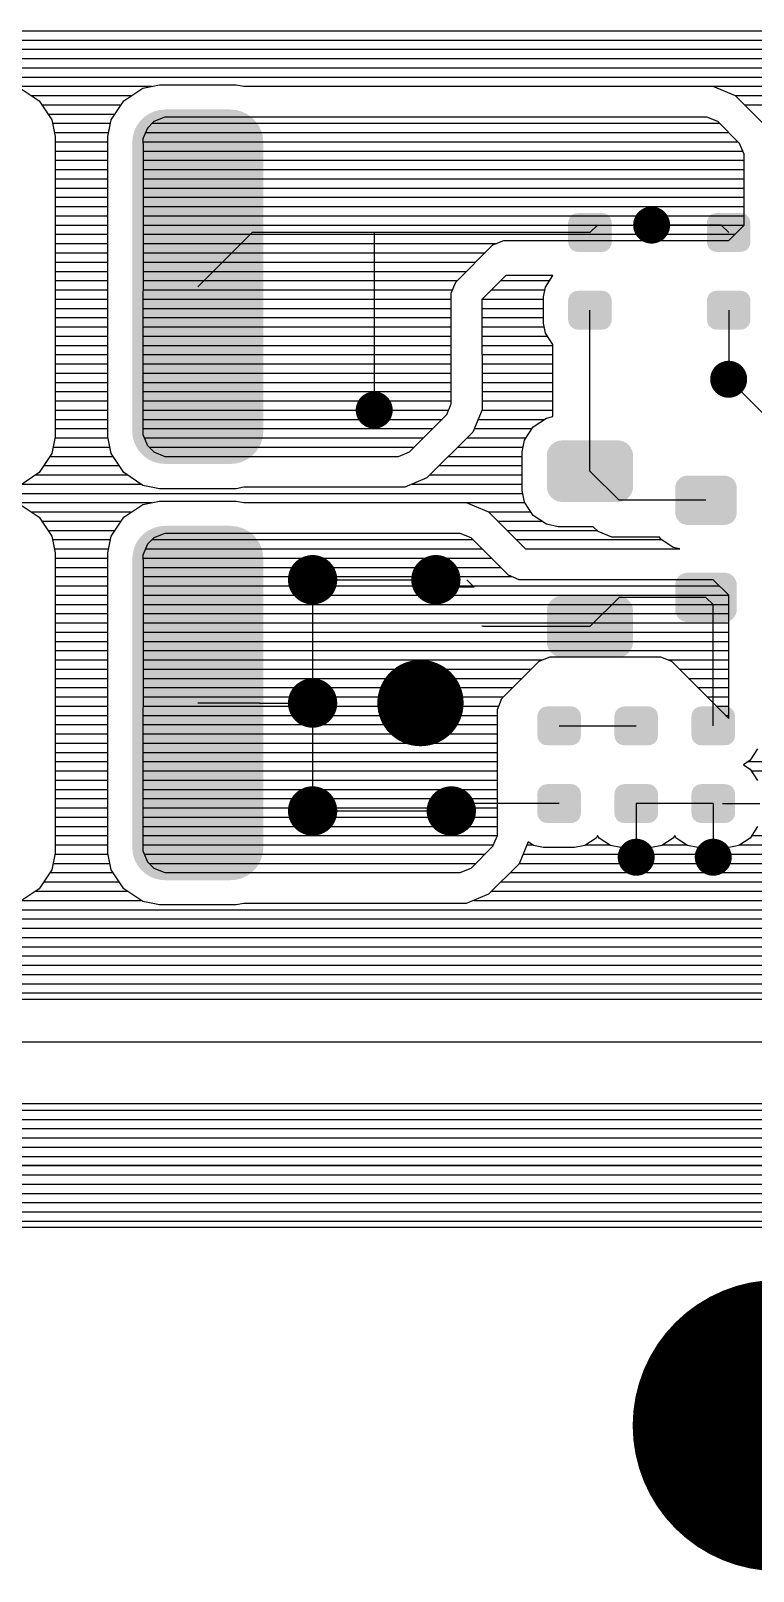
# Model space of a CAD drawing. Extents: x 295 to 953, y 10 to 290.
# Drawn here: x 653.6 to 686.3, y 73.4 to 143.2 of the extents above; entities that cross this region are included whole.
import ezdxf

# ---------------------------------------------------------------- set-up
doc = ezdxf.new("R2010")
doc.units = 0
doc.header["$LTSCALE"] = 5
doc.header["$MEASUREMENT"] = 0
doc.layers.get('0').update_dxf_attribs({"linetype": 'CONTINUOUS', "lineweight": 25})

msp = doc.modelspace()

# ---------------------------------------------------------------- linework, layer by layer
for p, q in [((617.071, 143.181), (702.534, 143.181)), ((616.652, 142.762), (702.523, 142.762)), ((615.814, 141.923), (702.523, 141.923)), ((616.233, 142.343), (702.523, 142.343)), ((615.004, 141.504), (702.523, 141.504)), ((638.758, 141.085), (702.523, 141.085)), ((652.689, 140.666), (659.087, 140.666)), ((653.108, 140.582), (653.969, 140.007)), ((657.808, 140.007), (658.668, 140.582)), ((658.668, 140.582), (659.428, 140.733)), ((659.428, 140.733), (662.91, 140.733)), ((662.91, 140.733), (663.245, 140.666)), ((663.245, 140.666), (684.513, 140.666)), ((684.513, 140.666), (702.601, 140.666)), ((684.513, 140.666), (685.524, 140.253)), ((653.611, 140.247), (658.165, 140.247)), ((653.969, 140.007), (654.544, 139.146)), ((654.092, 139.828), (657.685, 139.828)), ((657.232, 139.146), (657.808, 140.007)), ((685.524, 140.253), (686.904, 138.872)), ((685.524, 140.247), (702.808, 140.247)), ((685.943, 139.828), (703.104, 139.828)), ((654.371, 139.409), (657.405, 139.409)), ((654.544, 139.146), (654.695, 138.386)), ((654.578, 138.99), (657.199, 138.99)), ((657.081, 138.386), (657.232, 139.146)), ((659.177, 139.068), (658.886, 138.777)), ((659.099, 138.99), (684.809, 138.99)), ((659.669, 139.269), (659.177, 139.068)), ((673.354, 139.269), (659.669, 139.269)), ((684.239, 139.269), (673.354, 139.269)), ((684.731, 139.068), (684.239, 139.269)), ((685.72, 138.079), (684.731, 139.068)), ((654.662, 138.571), (657.115, 138.571)), ((654.695, 138.386), (654.695, 124.785)), ((657.081, 124.785), (657.081, 138.386)), ((658.886, 138.777), (658.679, 138.286)), ((658.679, 138.286), (658.685, 137.872)), ((658.802, 138.571), (685.228, 138.571)), ((654.695, 138.152), (657.081, 138.152)), ((654.695, 137.732), (657.081, 137.732)), ((658.679, 138.152), (685.647, 138.152)), ((658.685, 137.872), (658.679, 124.891)), ((658.679, 137.732), (685.859, 137.732)), ((685.927, 137.587), (685.72, 138.079)), ((685.927, 134.38), (685.927, 137.587)), ((654.695, 137.313), (657.081, 137.313)), ((654.695, 136.894), (657.081, 136.894)), ((658.679, 137.313), (685.927, 137.313)), ((658.679, 136.894), (685.927, 136.894)), ((654.695, 136.475), (657.081, 136.475)), ((658.679, 136.475), (685.927, 136.475)), ((654.695, 136.056), (657.081, 136.056)), ((654.695, 135.637), (657.081, 135.637)), ((658.679, 136.056), (685.927, 136.056)), ((658.679, 135.637), (685.927, 135.637)), ((654.695, 135.218), (657.081, 135.218)), ((654.695, 134.799), (657.081, 134.799)), ((658.679, 135.218), (685.927, 135.218)), ((658.679, 134.799), (685.927, 134.799)), ((654.695, 134.38), (657.081, 134.38)), ((658.679, 134.38), (685.921, 134.38)), ((663.625, 134.044), (661.166, 131.586)), ((669.163, 134.044), (663.625, 134.044)), ((678.942, 134.044), (669.163, 134.044)), ((669.163, 134.044), (669.163, 125.998)), ((678.942, 134.044), (679.277, 134.38)), ((679.277, 134.38), (681.736, 134.38)), ((684.887, 134.38), (681.736, 134.38)), ((685.228, 134.044), (684.887, 134.38)), ((685.228, 133.681), (685.927, 134.38)), ((654.695, 133.961), (657.081, 133.961)), ((654.695, 133.541), (657.081, 133.541)), ((658.679, 133.961), (685.502, 133.961)), ((658.679, 133.541), (674.7, 133.541)), ((672.856, 131.792), (674.544, 133.48)), ((674.544, 133.48), (675.036, 133.681)), ((675.036, 133.681), (685.228, 133.681)), ((654.695, 133.122), (657.081, 133.122)), ((654.695, 132.703), (657.081, 132.703)), ((658.679, 133.122), (674.186, 133.122)), ((658.679, 132.703), (673.767, 132.703)), ((654.695, 132.284), (657.081, 132.284)), ((658.679, 132.284), (673.348, 132.284)), ((675.131, 132.089), (674.046, 131.01)), ((677.265, 132.089), (675.131, 132.089)), ((676.924, 131.574), (677.265, 132.089)), ((654.695, 131.865), (657.081, 131.865)), ((654.695, 131.446), (657.081, 131.446)), ((658.679, 131.865), (672.929, 131.865)), ((658.679, 131.446), (672.717, 131.446)), ((672.649, 131.301), (672.856, 131.792)), ((672.655, 126.288), (672.649, 131.301)), ((674.488, 131.446), (676.896, 131.446)), ((674.907, 131.865), (677.12, 131.865)), ((676.829, 131.122), (676.924, 131.574)), ((654.695, 131.027), (657.081, 131.027)), ((654.695, 130.608), (657.081, 130.608)), ((658.679, 131.027), (672.649, 131.027)), ((658.679, 130.608), (672.649, 130.608)), ((674.046, 131.01), (674.052, 126.009)), ((674.046, 130.608), (676.829, 130.608)), ((674.069, 131.027), (676.829, 131.027)), ((676.829, 129.932), (676.829, 131.122)), ((678.942, 123.232), (678.942, 130.524)), ((685.228, 130.524), (685.228, 127.395)), ((654.695, 130.189), (657.081, 130.189)), ((658.679, 130.189), (672.649, 130.189)), ((674.046, 130.189), (676.829, 130.189)), ((676.924, 129.479), (676.829, 129.932)), ((654.695, 129.77), (657.081, 129.77)), ((654.695, 129.35), (657.081, 129.35)), ((658.679, 129.77), (672.649, 129.77)), ((658.679, 129.35), (672.649, 129.35)), ((674.046, 129.77), (676.863, 129.77)), ((674.046, 129.35), (677.008, 129.35)), ((677.265, 128.97), (676.924, 129.479)), ((654.695, 128.931), (657.081, 128.931)), ((654.695, 128.512), (657.081, 128.512)), ((658.679, 128.931), (672.649, 128.931)), ((658.679, 128.512), (672.649, 128.512)), ((674.046, 128.931), (677.265, 128.931)), ((674.046, 128.512), (677.265, 128.512)), ((677.265, 125.701), (677.265, 128.97)), ((654.695, 128.093), (657.081, 128.093)), ((658.679, 128.093), (672.649, 128.093)), ((674.046, 128.093), (677.265, 128.093)), ((654.695, 127.674), (657.081, 127.674)), ((654.695, 127.255), (657.081, 127.255)), ((658.679, 127.674), (672.655, 127.674)), ((658.679, 127.255), (672.655, 127.255)), ((674.052, 127.674), (677.265, 127.674)), ((674.052, 127.255), (677.265, 127.255)), ((689.045, 123.578), (685.228, 127.395)), ((654.695, 126.836), (657.081, 126.836)), ((654.695, 126.417), (657.081, 126.417)), ((658.679, 126.836), (672.655, 126.836)), ((658.679, 126.417), (672.655, 126.417)), ((674.052, 126.836), (677.265, 126.836)), ((674.052, 126.417), (677.265, 126.417)), ((654.695, 125.998), (657.081, 125.998)), ((658.679, 125.998), (672.532, 125.998)), ((670.761, 124.109), (672.448, 125.796)), ((672.448, 125.796), (672.655, 126.288)), ((674.052, 126.009), (673.633, 125.003)), ((674.046, 125.998), (677.265, 125.998)), ((676.371, 125.243), (676.975, 125.64)), ((676.975, 125.64), (677.265, 125.701)), ((654.695, 125.579), (657.081, 125.579)), ((654.695, 125.159), (657.081, 125.159)), ((658.679, 125.579), (672.236, 125.579)), ((658.679, 125.159), (671.817, 125.159)), ((673.633, 125.003), (671.554, 122.924)), ((673.7, 125.159), (676.321, 125.159)), ((673.873, 125.579), (676.88, 125.579)), ((675.969, 124.64), (676.371, 125.243)), ((654.695, 124.785), (654.544, 124.025)), ((654.606, 124.321), (657.171, 124.321)), ((654.69, 124.74), (657.087, 124.74)), ((657.232, 124.025), (657.081, 124.785)), ((658.679, 124.891), (658.886, 124.399)), ((658.747, 124.74), (671.398, 124.74)), ((658.886, 124.399), (659.177, 124.109)), ((658.959, 124.321), (670.979, 124.321)), ((672.951, 124.321), (675.907, 124.321)), ((673.37, 124.74), (676.041, 124.74)), ((675.868, 124.109), (675.969, 124.64)), ((654.544, 124.025), (653.969, 123.164)), ((654.461, 123.902), (657.316, 123.902)), ((657.808, 123.164), (657.232, 124.025)), ((659.177, 124.109), (659.669, 123.902)), ((659.669, 123.902), (670.269, 123.902)), ((670.269, 123.902), (670.761, 124.109)), ((672.532, 123.902), (675.868, 123.902)), ((675.868, 122.354), (675.868, 124.109)), ((653.969, 123.164), (653.108, 122.589)), ((653.818, 123.064), (657.959, 123.064)), ((654.181, 123.483), (657.595, 123.483)), ((658.668, 122.589), (657.808, 123.164)), ((671.554, 122.924), (670.543, 122.505)), ((671.694, 123.064), (675.868, 123.064)), ((672.113, 123.483), (675.868, 123.483)), ((680.26, 121.913), (678.942, 123.232)), ((646.269, 122.226), (675.891, 122.226)), ((653.192, 122.645), (658.584, 122.645)), ((659.428, 122.438), (658.668, 122.589)), ((662.91, 122.438), (659.428, 122.438)), ((663.245, 122.505), (662.91, 122.438)), ((670.543, 122.505), (663.245, 122.505)), ((670.884, 122.645), (675.868, 122.645)), ((675.969, 121.823), (675.868, 122.354)), ((652.689, 121.807), (659.087, 121.807)), ((653.108, 121.723), (653.969, 121.147)), ((657.808, 121.147), (658.668, 121.723)), ((658.668, 121.723), (659.428, 121.874)), ((659.428, 121.874), (662.91, 121.874)), ((662.91, 121.874), (663.245, 121.807)), ((663.245, 121.807), (673.337, 121.807)), ((673.337, 121.807), (675.98, 121.807)), ((673.337, 121.807), (674.348, 121.393)), ((676.371, 121.225), (675.969, 121.823)), ((684.2, 121.913), (680.26, 121.913)), ((653.611, 121.388), (658.165, 121.388)), ((653.969, 121.147), (654.544, 120.287)), ((654.092, 120.968), (657.685, 120.968)), ((657.232, 120.287), (657.808, 121.147)), ((674.348, 121.393), (676.025, 119.711)), ((674.348, 121.388), (676.265, 121.388)), ((674.767, 120.968), (676.751, 120.968)), ((676.975, 120.823), (676.371, 121.225)), ((677.5, 120.717), (676.975, 120.823)), ((654.371, 120.549), (657.405, 120.549)), ((654.544, 120.287), (654.695, 119.527)), ((654.578, 120.13), (657.199, 120.13)), ((657.081, 119.527), (657.232, 120.287)), ((659.177, 120.208), (658.886, 119.918)), ((659.099, 120.13), (673.633, 120.13)), ((659.669, 120.41), (659.177, 120.208)), ((673.063, 120.41), (659.669, 120.41)), ((673.555, 120.208), (673.063, 120.41)), ((675.242, 118.521), (673.555, 120.208)), ((675.186, 120.549), (679.249, 120.549)), ((675.606, 120.13), (682.177, 120.13)), ((679.081, 120.717), (677.5, 120.717)), ((679.31, 120.493), (679.081, 120.717)), ((679.925, 120.236), (679.31, 120.493)), ((682.093, 120.236), (679.925, 120.236)), ((682.155, 120.147), (682.093, 120.236)), ((682.708, 119.773), (682.155, 120.147)), ((654.662, 119.711), (657.115, 119.711)), ((654.695, 119.527), (654.695, 105.926)), ((657.081, 105.926), (657.081, 119.527)), ((658.886, 119.918), (658.679, 119.426)), ((658.679, 119.426), (658.685, 119.013)), ((658.802, 119.711), (674.052, 119.711)), ((676.025, 119.711), (683.021, 119.711)), ((676.025, 119.711), (683.021, 119.711)), ((683.021, 119.711), (682.708, 119.773)), ((654.695, 119.292), (657.081, 119.292)), ((654.695, 118.873), (657.081, 118.873)), ((658.679, 119.292), (674.471, 119.292)), ((658.685, 119.013), (658.679, 106.032)), ((658.679, 118.873), (674.89, 118.873)), ((654.695, 118.454), (657.081, 118.454)), ((654.695, 118.035), (657.081, 118.035)), ((658.679, 118.454), (675.399, 118.454)), ((658.679, 118.035), (684.809, 118.035)), ((666.369, 118.314), (671.957, 118.314)), ((666.369, 118.314), (666.369, 112.726)), ((672.292, 117.979), (671.957, 118.314)), ((673.689, 117.979), (672.292, 117.979)), ((673.354, 118.314), (673.689, 117.979)), ((675.734, 118.314), (675.242, 118.521)), ((684.53, 118.314), (675.734, 118.314)), ((685.228, 117.616), (684.53, 118.314)), ((654.695, 117.616), (657.081, 117.616)), ((658.679, 117.616), (685.228, 117.616)), ((680.26, 117.515), (678.942, 116.191)), ((684.2, 117.515), (680.26, 117.515)), ((684.53, 117.191), (684.2, 117.515)), ((685.228, 112.028), (685.228, 117.616)), ((654.695, 117.197), (657.081, 117.197)), ((654.695, 116.777), (657.081, 116.777)), ((658.679, 117.197), (685.228, 117.197)), ((658.679, 116.777), (685.228, 116.777)), ((684.53, 111.692), (684.53, 117.191)), ((654.695, 116.358), (657.081, 116.358)), ((654.695, 115.939), (657.081, 115.939)), ((658.679, 116.358), (685.228, 116.358)), ((658.679, 115.939), (685.228, 115.939)), ((674.074, 116.191), (674.052, 116.219)), ((678.942, 116.191), (674.074, 116.191)), ((654.695, 115.52), (657.081, 115.52)), ((658.679, 115.52), (685.228, 115.52)), ((654.695, 115.101), (657.081, 115.101)), ((654.695, 114.682), (657.081, 114.682)), ((658.679, 115.101), (685.228, 115.101)), ((658.679, 114.682), (676.796, 114.682)), ((674.952, 112.933), (676.639, 114.62)), ((676.639, 114.62), (677.131, 114.822)), ((677.131, 114.822), (682.143, 114.822)), ((682.143, 114.822), (682.635, 114.62)), ((682.479, 114.682), (685.228, 114.682)), ((682.635, 114.62), (685.228, 112.028)), ((654.695, 114.263), (657.081, 114.263)), ((654.695, 113.844), (657.081, 113.844)), ((658.679, 114.263), (676.282, 114.263)), ((658.679, 113.844), (675.863, 113.844)), ((682.993, 114.263), (685.228, 114.263)), ((683.412, 113.844), (685.228, 113.844)), ((654.695, 113.425), (657.081, 113.425)), ((658.679, 113.425), (675.443, 113.425)), ((683.831, 113.425), (685.228, 113.425)), ((654.695, 113.006), (657.081, 113.006)), ((654.695, 112.586), (657.081, 112.586)), ((658.679, 113.006), (675.024, 113.006)), ((658.679, 112.586), (674.812, 112.586)), ((663.96, 112.726), (661.166, 112.726)), ((663.96, 112.726), (666.369, 112.726)), ((666.369, 112.726), (666.369, 107.837)), ((674.745, 112.441), (674.952, 112.933)), ((674.751, 106.73), (674.745, 112.441)), ((684.25, 113.006), (685.228, 113.006)), ((684.669, 112.586), (685.228, 112.586)), ((654.695, 112.167), (657.081, 112.167)), ((654.695, 111.748), (657.081, 111.748)), ((658.679, 112.167), (674.745, 112.167)), ((658.679, 111.748), (674.745, 111.748)), ((677.545, 111.692), (681.037, 111.692)), ((685.088, 112.167), (685.228, 112.167)), ((654.695, 111.329), (657.081, 111.329)), ((658.679, 111.329), (674.745, 111.329)), ((654.695, 110.91), (657.081, 110.91)), ((654.695, 110.491), (657.081, 110.491)), ((658.679, 110.91), (674.745, 110.91)), ((658.679, 110.491), (674.745, 110.491)), ((686.541, 110.647), (686.2, 110.133)), ((654.695, 110.072), (657.081, 110.072)), ((654.695, 109.653), (657.081, 109.653)), ((658.679, 110.072), (674.745, 110.072)), ((658.679, 109.653), (674.745, 109.653)), ((686.2, 110.133), (685.904, 109.932)), ((685.904, 109.932), (686.2, 109.737)), ((686.117, 110.072), (690.81, 110.072)), ((686.2, 109.737), (686.541, 109.222)), ((686.256, 109.653), (690.81, 109.653)), ((654.695, 109.234), (657.081, 109.234)), ((658.679, 109.234), (674.745, 109.234)), ((654.695, 108.815), (657.081, 108.815)), ((654.695, 108.395), (657.081, 108.395)), ((658.679, 108.815), (674.745, 108.815)), ((658.679, 108.395), (674.751, 108.395)), ((672.99, 108.172), (672.655, 107.837)), ((677.545, 108.172), (672.99, 108.172)), ((684.53, 108.172), (681.037, 108.172)), ((681.037, 108.172), (681.037, 105.741)), ((684.53, 108.172), (684.53, 105.741)), ((684.949, 108.172), (686.636, 108.172)), ((654.695, 107.976), (657.081, 107.976)), ((654.695, 107.557), (657.081, 107.557)), ((658.679, 107.976), (674.751, 107.976)), ((658.679, 107.557), (674.751, 107.557)), ((666.369, 107.837), (672.655, 107.837)), ((681.037, 107.753), (681.037, 106.177)), ((684.53, 107.753), (684.53, 106.177)), ((654.695, 107.138), (657.081, 107.138)), ((658.679, 107.138), (674.751, 107.138)), ((686.541, 107.127), (686.2, 106.613)), ((654.695, 106.719), (657.081, 106.719)), ((654.695, 106.3), (657.081, 106.3)), ((658.679, 106.719), (674.745, 106.719)), ((658.679, 106.3), (674.572, 106.3)), ((673.555, 105.249), (674.544, 106.238)), ((674.544, 106.238), (674.751, 106.73)), ((676.136, 106.434), (675.728, 105.445)), ((676.08, 106.3), (676.332, 106.3)), ((676.382, 106.266), (676.136, 106.434)), ((676.84, 106.177), (676.382, 106.266)), ((678.243, 106.177), (676.84, 106.177)), ((678.701, 106.266), (678.243, 106.177)), ((679.215, 106.613), (678.701, 106.266)), ((678.752, 106.3), (679.824, 106.3)), ((679.288, 106.719), (679.215, 106.613)), ((679.361, 106.613), (679.288, 106.719)), ((679.875, 106.266), (679.361, 106.613)), ((680.333, 106.177), (679.875, 106.266)), ((681.736, 106.177), (680.333, 106.177)), ((682.194, 106.266), (681.736, 106.177)), ((682.708, 106.613), (682.194, 106.266)), ((682.244, 106.3), (683.317, 106.3)), ((682.781, 106.719), (682.708, 106.613)), ((682.853, 106.613), (682.781, 106.719)), ((683.367, 106.266), (682.853, 106.613)), ((683.825, 106.177), (683.367, 106.266)), ((685.228, 106.177), (683.825, 106.177)), ((685.686, 106.266), (685.228, 106.177)), ((686.2, 106.613), (685.686, 106.266)), ((685.737, 106.3), (690.81, 106.3)), ((686.273, 106.719), (690.81, 106.719)), ((654.695, 105.926), (654.544, 105.166)), ((654.606, 105.462), (657.171, 105.462)), ((654.69, 105.881), (657.087, 105.881)), ((657.232, 105.166), (657.081, 105.926)), ((658.679, 106.032), (658.886, 105.54)), ((658.747, 105.881), (674.192, 105.881)), ((658.886, 105.54), (659.177, 105.249)), ((658.959, 105.462), (673.773, 105.462)), ((675.728, 105.445), (674.348, 104.065)), ((675.734, 105.462), (690.81, 105.462)), ((675.907, 105.881), (690.81, 105.881)), ((654.544, 105.166), (653.969, 104.305)), ((654.461, 105.043), (657.316, 105.043)), ((657.808, 104.305), (657.232, 105.166)), ((659.177, 105.249), (659.669, 105.043)), ((659.669, 105.043), (673.063, 105.043)), ((673.063, 105.043), (673.555, 105.249)), ((675.326, 105.043), (690.81, 105.043)), ((653.969, 104.305), (653.108, 103.729)), ((653.818, 104.204), (657.959, 104.204)), ((654.181, 104.624), (657.595, 104.624)), ((658.668, 103.729), (657.808, 104.305)), ((674.348, 104.065), (673.337, 103.646)), ((674.488, 104.204), (690.81, 104.204)), ((674.907, 104.624), (690.81, 104.624)), ((641.787, 103.366), (690.81, 103.366)), ((653.192, 103.785), (658.584, 103.785)), ((659.428, 103.579), (658.668, 103.729)), ((662.91, 103.579), (659.428, 103.579)), ((663.245, 103.646), (662.91, 103.579)), ((673.337, 103.646), (663.245, 103.646)), ((673.678, 103.785), (690.81, 103.785)), ((641.815, 102.947), (690.816, 102.947)), ((641.647, 102.109), (691.163, 102.109)), ((641.731, 102.528), (690.989, 102.528)), ((641.245, 101.271), (691.911, 101.271)), ((641.524, 101.69), (691.492, 101.69)), ((640.966, 100.852), (692.33, 100.852)), ((639.859, 100.013), (693.169, 100.013)), ((640.491, 100.433), (692.75, 100.433)), ((590.925, 99.594), (693.979, 99.594)), ((595.312, 99.315), (735.207, 99.315)), ((734.822, 97.359), (595.122, 97.359)), ((583.94, 94.286), (703.668, 94.286)), ((683.831, 94.565), (624.459, 94.565)), ((703.098, 94.565), (683.831, 94.565)), ((583.94, 93.867), (704.088, 93.867)), ((583.946, 93.448), (704.507, 93.448)), ((584.119, 93.028), (704.926, 93.028)), ((584.499, 92.609), (705.345, 92.609)), ((584.918, 92.19), (705.764, 92.19)), ((585.337, 91.771), (706.183, 91.771)), ((701.992, 91.771), (589.534, 91.771)), ((585.756, 91.352), (706.602, 91.352)), ((586.175, 90.933), (706.814, 90.933)), ((586.594, 90.514), (706.882, 90.514)), ((587.013, 90.095), (706.882, 90.095)), ((587.432, 89.676), (706.882, 89.676)), ((587.852, 89.257), (706.882, 89.257)), ((630.047, 88.977), (684.53, 88.977)), ((684.53, 88.977), (698.209, 88.977))]:
    msp.add_line(p, q)
for points, const_width in [([(681.316, 134.38, 1), (682.155, 134.38, 1)], 0.838), ([(684.809, 127.395, 1), (685.647, 127.395, 1)], 0.838), ([(668.743, 125.998, 1), (669.582, 125.998, 1)], 0.838), ([(665.81, 118.314, 1), (666.927, 118.314, 1)], 1.118), ([(671.398, 118.314, 1), (672.515, 118.314, 1)], 1.118), ([(670.28, 112.726, 1), (672.236, 112.726, 1)], 1.956), ([(665.81, 112.726, 1), (666.927, 112.726, 1)], 1.118), ([(665.81, 107.837, 1), (666.927, 107.837, 1)], 1.118), ([(672.096, 107.837, 1), (673.214, 107.837, 1)], 1.118), ([(680.618, 105.741, 1), (681.456, 105.741, 1)], 0.838), ([(684.11, 105.741, 1), (684.949, 105.741, 1)], 0.838), ([(684.175, 79.997, 1), (690.774, 79.997, 1)], 6.599)]:
    msp.add_lwpolyline(points, format="xyb", close=True, dxfattribs=dict(const_width=const_width))
for points in [[(659.175, 139.523), (659.418, 139.588), (663.155, 139.523), (662.916, 139.588)], [(659.418, 139.588), (659.423, 139.589), (662.916, 139.588), (662.902, 139.589)], [(659.423, 139.589), (659.68, 139.611), (662.902, 139.589), (662.653, 139.611)], [(659.68, 139.611), (659.68, 139.616), (662.653, 139.611), (662.653, 139.616)], [(658.289, 138.644), (658.396, 138.87), (664.043, 138.644), (663.937, 138.87)], [(658.396, 138.87), (658.399, 138.876), (663.937, 138.87), (663.933, 138.876)], [(658.399, 138.876), (658.543, 139.08), (663.933, 138.876), (663.79, 139.08)], [(658.543, 139.08), (658.547, 139.086), (663.79, 139.08), (663.784, 139.086)], [(658.547, 139.086), (658.725, 139.263), (663.784, 139.086), (663.608, 139.263)], [(658.725, 139.263), (658.73, 139.267), (663.608, 139.263), (663.601, 139.267)], [(658.73, 139.267), (658.936, 139.411), (663.601, 139.267), (663.397, 139.411)], [(658.936, 139.411), (658.941, 139.414), (663.397, 139.411), (663.389, 139.414)], [(658.941, 139.414), (659.169, 139.52), (663.389, 139.414), (663.165, 139.52)], [(659.169, 139.52), (659.175, 139.523), (663.165, 139.52), (663.155, 139.523)], [(658.196, 138.132), (658.22, 138.388), (664.136, 138.132), (664.113, 138.388)], [(658.22, 138.388), (658.221, 138.396), (664.113, 138.388), (664.111, 138.396)], [(658.221, 138.396), (658.287, 138.637), (664.111, 138.396), (664.046, 138.637)], [(658.287, 138.637), (658.289, 138.644), (664.046, 138.637), (664.043, 138.644)], [(658.196, 138.129), (658.196, 138.132), (664.136, 138.129), (664.136, 138.132)], [(658.196, 125.042), (658.196, 138.129), (664.136, 125.042), (664.136, 138.129)], [(677.98, 134.624), (678.033, 134.736), (679.906, 134.624), (679.847, 134.736)], [(678.033, 134.736), (678.045, 134.747), (679.847, 134.736), (679.841, 134.747)], [(678.045, 134.747), (678.13, 134.836), (679.841, 134.747), (679.75, 134.836)], [(678.13, 134.836), (678.146, 134.845), (679.75, 134.836), (679.741, 134.845)], [(678.146, 134.845), (678.253, 134.901), (679.741, 134.845), (679.625, 134.901)], [(678.253, 134.901), (678.28, 134.906), (679.625, 134.901), (679.616, 134.906)], [(678.28, 134.906), (678.391, 134.924), (679.616, 134.906), (679.492, 134.924)], [(684.266, 134.624), (684.32, 134.736), (686.192, 134.624), (686.134, 134.736)], [(684.32, 134.736), (684.331, 134.747), (686.134, 134.736), (686.128, 134.747)], [(684.331, 134.747), (684.417, 134.836), (686.128, 134.747), (686.037, 134.836)], [(684.417, 134.836), (684.433, 134.845), (686.037, 134.836), (686.028, 134.845)], [(684.433, 134.845), (684.54, 134.901), (686.028, 134.845), (685.911, 134.901)], [(684.54, 134.901), (684.567, 134.906), (685.911, 134.901), (685.902, 134.906)], [(684.567, 134.906), (684.678, 134.924), (685.902, 134.906), (685.778, 134.924)], [(677.952, 133.603), (677.952, 134.486), (679.931, 133.603), (679.931, 134.486)], [(677.955, 134.486), (677.973, 134.61), (679.928, 134.486), (679.908, 134.61)], [(677.973, 134.61), (677.98, 134.624), (679.908, 134.61), (679.906, 134.624)], [(684.239, 133.603), (684.239, 134.486), (686.217, 133.603), (686.217, 134.486)], [(684.242, 134.486), (684.26, 134.61), (686.214, 134.486), (686.194, 134.61)], [(684.26, 134.61), (684.266, 134.624), (686.194, 134.61), (686.192, 134.624)], [(677.975, 133.479), (677.955, 133.603), (679.91, 133.479), (679.928, 133.603)], [(677.977, 133.465), (677.975, 133.479), (679.903, 133.465), (679.91, 133.479)], [(678.036, 133.353), (677.977, 133.465), (679.85, 133.353), (679.903, 133.465)], [(678.042, 133.341), (678.036, 133.353), (679.838, 133.341), (679.85, 133.353)], [(678.133, 133.252), (678.042, 133.341), (679.753, 133.252), (679.838, 133.341)], [(684.262, 133.479), (684.242, 133.603), (686.196, 133.479), (686.214, 133.603)], [(684.264, 133.465), (684.262, 133.479), (686.19, 133.465), (686.196, 133.479)], [(684.322, 133.353), (684.264, 133.465), (686.136, 133.353), (686.19, 133.465)], [(684.328, 133.341), (684.322, 133.353), (686.125, 133.341), (686.136, 133.353)], [(684.42, 133.252), (684.328, 133.341), (686.04, 133.252), (686.125, 133.341)], [(678.142, 133.244), (678.133, 133.252), (679.737, 133.244), (679.753, 133.252)], [(678.258, 133.187), (678.142, 133.244), (679.63, 133.187), (679.737, 133.244)], [(678.267, 133.183), (678.258, 133.187), (679.603, 133.183), (679.63, 133.187)], [(678.391, 133.164), (678.267, 133.183), (679.492, 133.164), (679.603, 133.183)], [(684.428, 133.244), (684.42, 133.252), (686.023, 133.244), (686.04, 133.252)], [(684.545, 133.187), (684.428, 133.244), (685.916, 133.187), (686.023, 133.244)], [(684.554, 133.183), (684.545, 133.187), (685.89, 133.183), (685.916, 133.187)], [(684.678, 133.164), (684.554, 133.183), (685.778, 133.164), (685.89, 133.183)], [(677.98, 131.103), (678.033, 131.215), (679.906, 131.103), (679.847, 131.215)], [(678.033, 131.215), (678.045, 131.227), (679.847, 131.215), (679.841, 131.227)], [(678.045, 131.227), (678.13, 131.316), (679.841, 131.227), (679.75, 131.316)], [(678.13, 131.316), (678.146, 131.324), (679.75, 131.316), (679.741, 131.324)], [(678.146, 131.324), (678.253, 131.381), (679.741, 131.324), (679.625, 131.381)], [(678.253, 131.381), (678.28, 131.385), (679.625, 131.381), (679.616, 131.385)], [(678.28, 131.385), (678.391, 131.404), (679.616, 131.385), (679.492, 131.404)], [(684.266, 131.103), (684.32, 131.215), (686.192, 131.103), (686.134, 131.215)], [(684.32, 131.215), (684.331, 131.227), (686.134, 131.215), (686.128, 131.227)], [(684.331, 131.227), (684.417, 131.316), (686.128, 131.227), (686.037, 131.316)], [(684.417, 131.316), (684.433, 131.324), (686.037, 131.316), (686.028, 131.324)], [(684.433, 131.324), (684.54, 131.381), (686.028, 131.324), (685.911, 131.381)], [(684.54, 131.381), (684.567, 131.385), (685.911, 131.381), (685.902, 131.385)], [(684.567, 131.385), (684.678, 131.404), (685.902, 131.385), (685.778, 131.404)], [(677.952, 130.082), (677.952, 130.965), (679.931, 130.082), (679.931, 130.965)], [(677.955, 130.965), (677.973, 131.089), (679.928, 130.965), (679.908, 131.089)], [(677.973, 131.089), (677.98, 131.103), (679.908, 131.089), (679.906, 131.103)], [(684.239, 130.082), (684.239, 130.965), (686.217, 130.082), (686.217, 130.965)], [(684.242, 130.965), (684.26, 131.089), (686.214, 130.965), (686.194, 131.089)], [(684.26, 131.089), (684.266, 131.103), (686.194, 131.089), (686.192, 131.103)], [(677.975, 129.959), (677.955, 130.082), (679.91, 129.959), (679.928, 130.082)], [(677.977, 129.945), (677.975, 129.959), (679.903, 129.945), (679.91, 129.959)], [(678.036, 129.833), (677.977, 129.945), (679.85, 129.833), (679.903, 129.945)], [(678.042, 129.821), (678.036, 129.833), (679.838, 129.821), (679.85, 129.833)], [(678.133, 129.732), (678.042, 129.821), (679.753, 129.732), (679.838, 129.821)], [(684.262, 129.959), (684.242, 130.082), (686.196, 129.959), (686.214, 130.082)], [(684.264, 129.945), (684.262, 129.959), (686.19, 129.945), (686.196, 129.959)], [(684.322, 129.833), (684.264, 129.945), (686.136, 129.833), (686.19, 129.945)], [(684.328, 129.821), (684.322, 129.833), (686.125, 129.821), (686.136, 129.833)], [(684.42, 129.732), (684.328, 129.821), (686.04, 129.732), (686.125, 129.821)], [(678.142, 129.723), (678.133, 129.732), (679.737, 129.723), (679.753, 129.732)], [(678.258, 129.667), (678.142, 129.723), (679.63, 129.667), (679.737, 129.723)], [(678.267, 129.662), (678.258, 129.667), (679.603, 129.662), (679.63, 129.667)], [(678.391, 129.644), (678.267, 129.662), (679.492, 129.644), (679.603, 129.662)], [(684.428, 129.723), (684.42, 129.732), (686.023, 129.723), (686.04, 129.732)], [(684.545, 129.667), (684.428, 129.723), (685.916, 129.667), (686.023, 129.723)], [(684.554, 129.662), (684.545, 129.667), (685.89, 129.662), (685.916, 129.667)], [(684.678, 129.644), (684.554, 129.662), (685.778, 129.644), (685.89, 129.662)], [(658.196, 125.039), (658.196, 125.042), (664.136, 125.039), (664.136, 125.042)], [(658.219, 124.783), (658.196, 125.039), (664.112, 124.783), (664.136, 125.039)], [(658.221, 124.776), (658.219, 124.783), (664.112, 124.776), (664.112, 124.783)], [(658.286, 124.535), (658.221, 124.776), (664.045, 124.535), (664.112, 124.776)], [(658.289, 124.528), (658.286, 124.535), (664.043, 124.528), (664.045, 124.535)], [(658.395, 124.301), (658.289, 124.528), (663.936, 124.301), (664.043, 124.528)], [(658.4, 124.295), (658.395, 124.301), (663.933, 124.295), (663.936, 124.301)], [(658.543, 124.091), (658.4, 124.295), (663.789, 124.091), (663.933, 124.295)], [(677.018, 124.14), (677.077, 124.269), (680.861, 124.14), (680.81, 124.269)], [(677.077, 124.269), (677.092, 124.3), (680.81, 124.269), (680.787, 124.3)], [(677.092, 124.3), (677.182, 124.411), (680.787, 124.3), (680.705, 124.411)], [(677.182, 124.411), (677.203, 124.437), (680.705, 124.411), (680.674, 124.437)], [(677.203, 124.437), (677.32, 124.523), (680.674, 124.437), (680.569, 124.523)], [(677.32, 124.523), (677.346, 124.541), (680.569, 124.523), (680.529, 124.541)], [(677.346, 124.541), (677.484, 124.596), (680.529, 124.541), (680.409, 124.596)], [(677.484, 124.596), (677.509, 124.606), (680.409, 124.596), (680.353, 124.606)], [(677.509, 124.606), (677.677, 124.628), (680.353, 124.606), (680.235, 124.628)], [(677.677, 124.628), (677.684, 124.629), (680.235, 124.628), (680.199, 124.629)], [(658.548, 124.085), (658.543, 124.091), (663.785, 124.085), (663.789, 124.091)], [(658.724, 123.909), (658.548, 124.085), (663.607, 123.909), (663.785, 124.085)], [(658.731, 123.904), (658.724, 123.909), (663.602, 123.904), (663.607, 123.909)], [(658.935, 123.761), (658.731, 123.904), (663.396, 123.761), (663.602, 123.904)], [(658.943, 123.757), (658.935, 123.761), (663.391, 123.757), (663.396, 123.761)], [(659.168, 123.651), (658.943, 123.757), (663.163, 123.651), (663.391, 123.757)], [(659.177, 123.649), (659.168, 123.651), (663.157, 123.649), (663.163, 123.651)], [(659.416, 123.584), (659.177, 123.649), (662.914, 123.584), (663.157, 123.649)], [(659.431, 123.582), (659.416, 123.584), (662.909, 123.582), (662.914, 123.584)], [(659.68, 123.56), (659.431, 123.582), (662.653, 123.56), (662.909, 123.582)], [(659.68, 123.556), (659.68, 123.56), (662.653, 123.556), (662.653, 123.56)], [(676.986, 123.93), (676.987, 123.966), (680.897, 123.93), (680.893, 123.966)], [(676.986, 122.533), (676.986, 123.93), (680.897, 122.533), (680.897, 123.93)], [(676.987, 123.966), (677.012, 124.105), (680.893, 123.966), (680.875, 124.105)], [(677.012, 124.105), (677.018, 124.14), (680.875, 124.105), (680.861, 124.14)], [(682.897, 122.771), (682.942, 122.841), (685.51, 122.771), (685.45, 122.841)], [(682.942, 122.841), (683.001, 122.891), (685.45, 122.841), (685.407, 122.891)], [(683.001, 122.891), (683.062, 122.943), (685.407, 122.891), (685.328, 122.943)], [(683.062, 122.943), (683.138, 122.978), (685.328, 122.943), (685.275, 122.978)], [(683.138, 122.978), (683.206, 123.008), (685.275, 122.978), (685.175, 123.008)], [(683.206, 123.008), (683.314, 123.024), (685.175, 123.008), (685.125, 123.024)], [(683.314, 123.024), (683.362, 123.03), (685.125, 123.024), (685.038, 123.03)], [(676.99, 122.497), (676.986, 122.533), (680.896, 122.497), (680.897, 122.533)], [(677.008, 122.358), (676.99, 122.497), (680.871, 122.358), (680.896, 122.497)], [(677.022, 122.323), (677.008, 122.358), (680.865, 122.323), (680.871, 122.358)], [(677.073, 122.194), (677.022, 122.323), (680.806, 122.194), (680.865, 122.323)], [(677.096, 122.163), (677.073, 122.194), (680.791, 122.163), (680.806, 122.194)], [(677.178, 122.052), (677.096, 122.163), (680.701, 122.052), (680.791, 122.163)], [(682.803, 122.472), (682.81, 122.558), (685.597, 122.472), (685.585, 122.558)], [(682.803, 121.354), (682.803, 122.472), (685.597, 121.354), (685.597, 122.472)], [(682.81, 122.558), (682.831, 122.628), (685.585, 122.558), (685.575, 122.628)], [(682.831, 122.628), (682.856, 122.709), (685.575, 122.628), (685.538, 122.709)], [(682.856, 122.709), (682.897, 122.771), (685.538, 122.709), (685.51, 122.771)], [(677.209, 122.026), (677.178, 122.052), (680.68, 122.026), (680.701, 122.052)], [(677.314, 121.941), (677.209, 122.026), (680.563, 121.941), (680.68, 122.026)], [(677.354, 121.922), (677.314, 121.941), (680.538, 121.922), (680.563, 121.941)], [(677.474, 121.867), (677.354, 121.922), (680.399, 121.867), (680.538, 121.922)], [(677.53, 121.857), (677.474, 121.867), (680.374, 121.857), (680.399, 121.867)], [(677.648, 121.835), (677.53, 121.857), (680.206, 121.835), (680.374, 121.857)], [(677.684, 121.835), (677.648, 121.835), (680.199, 121.835), (680.206, 121.835)], [(659.175, 120.663), (659.418, 120.728), (663.155, 120.663), (662.916, 120.728)], [(659.418, 120.728), (659.423, 120.729), (662.916, 120.728), (662.902, 120.729)], [(659.423, 120.729), (659.68, 120.752), (662.902, 120.729), (662.653, 120.752)], [(659.68, 120.752), (659.68, 120.756), (662.653, 120.752), (662.653, 120.756)], [(682.815, 121.267), (682.803, 121.354), (685.59, 121.267), (685.597, 121.354)], [(682.825, 121.198), (682.815, 121.267), (685.569, 121.198), (685.59, 121.267)], [(682.862, 121.117), (682.825, 121.198), (685.544, 121.117), (685.569, 121.198)], [(682.89, 121.054), (682.862, 121.117), (685.503, 121.054), (685.544, 121.117)], [(682.949, 120.985), (682.89, 121.054), (685.458, 120.985), (685.503, 121.054)], [(682.993, 120.934), (682.949, 120.985), (685.399, 120.934), (685.458, 120.985)], [(683.072, 120.882), (682.993, 120.934), (685.338, 120.882), (685.399, 120.934)], [(683.124, 120.848), (683.072, 120.882), (685.262, 120.848), (685.338, 120.882)], [(683.225, 120.817), (683.124, 120.848), (685.194, 120.817), (685.262, 120.848)], [(683.275, 120.802), (683.225, 120.817), (685.085, 120.802), (685.194, 120.817)], [(683.362, 120.795), (683.275, 120.802), (685.038, 120.795), (685.085, 120.802)], [(658.399, 120.017), (658.543, 120.221), (663.933, 120.017), (663.79, 120.221)], [(658.543, 120.221), (658.547, 120.227), (663.79, 120.221), (663.784, 120.227)], [(658.547, 120.227), (658.725, 120.403), (663.784, 120.227), (663.608, 120.403)], [(658.725, 120.403), (658.73, 120.408), (663.608, 120.403), (663.601, 120.408)], [(658.73, 120.408), (658.936, 120.551), (663.601, 120.408), (663.397, 120.551)], [(658.936, 120.551), (658.941, 120.555), (663.397, 120.551), (663.389, 120.555)], [(658.941, 120.555), (659.169, 120.66), (663.389, 120.555), (663.165, 120.66)], [(659.169, 120.66), (659.175, 120.663), (663.165, 120.66), (663.155, 120.663)], [(658.196, 119.272), (658.22, 119.529), (664.136, 119.272), (664.113, 119.529)], [(658.22, 119.529), (658.221, 119.536), (664.113, 119.529), (664.111, 119.536)], [(658.221, 119.536), (658.287, 119.777), (664.111, 119.536), (664.046, 119.777)], [(658.287, 119.777), (658.289, 119.784), (664.046, 119.777), (664.043, 119.784)], [(658.289, 119.784), (658.396, 120.01), (664.043, 119.784), (663.937, 120.01)], [(658.396, 120.01), (658.399, 120.017), (663.937, 120.01), (663.933, 120.017)], [(658.196, 119.27), (658.196, 119.272), (664.136, 119.27), (664.136, 119.272)], [(658.196, 106.183), (658.196, 119.27), (664.136, 106.183), (664.136, 119.27)], [(683.314, 118.626), (683.362, 118.633), (685.125, 118.626), (685.038, 118.633)], [(682.803, 118.074), (682.81, 118.16), (685.597, 118.074), (685.585, 118.16)], [(682.803, 116.956), (682.803, 118.074), (685.597, 116.956), (685.597, 118.074)], [(682.81, 118.16), (682.831, 118.23), (685.585, 118.16), (685.575, 118.23)], [(682.831, 118.23), (682.856, 118.311), (685.575, 118.23), (685.538, 118.311)], [(682.856, 118.311), (682.897, 118.374), (685.538, 118.311), (685.51, 118.374)], [(682.897, 118.374), (682.942, 118.443), (685.51, 118.374), (685.45, 118.443)], [(682.942, 118.443), (683.001, 118.493), (685.45, 118.443), (685.407, 118.493)], [(683.001, 118.493), (683.062, 118.545), (685.407, 118.493), (685.328, 118.545)], [(683.062, 118.545), (683.138, 118.58), (685.328, 118.545), (685.275, 118.58)], [(683.138, 118.58), (683.206, 118.61), (685.275, 118.58), (685.175, 118.61)], [(683.206, 118.61), (683.314, 118.626), (685.175, 118.61), (685.125, 118.626)], [(677.077, 117.228), (677.092, 117.259), (680.81, 117.228), (680.787, 117.259)], [(677.092, 117.259), (677.182, 117.37), (680.787, 117.259), (680.705, 117.37)], [(677.182, 117.37), (677.203, 117.396), (680.705, 117.37), (680.674, 117.396)], [(677.203, 117.396), (677.32, 117.482), (680.674, 117.396), (680.569, 117.482)], [(677.32, 117.482), (677.346, 117.5), (680.569, 117.482), (680.529, 117.5)], [(677.346, 117.5), (677.484, 117.555), (680.529, 117.5), (680.409, 117.555)], [(677.484, 117.555), (677.509, 117.565), (680.409, 117.555), (680.353, 117.565)], [(677.509, 117.565), (677.677, 117.587), (680.353, 117.565), (680.235, 117.587)], [(677.677, 117.587), (677.684, 117.588), (680.235, 117.587), (680.199, 117.588)], [(676.986, 116.889), (676.987, 116.925), (680.897, 116.889), (680.893, 116.925)], [(676.986, 115.492), (676.986, 116.889), (680.897, 115.492), (680.897, 116.889)], [(676.987, 116.925), (677.012, 117.064), (680.893, 116.925), (680.875, 117.064)], [(677.012, 117.064), (677.018, 117.099), (680.875, 117.064), (680.861, 117.099)], [(677.018, 117.099), (677.077, 117.228), (680.861, 117.099), (680.81, 117.228)], [(682.815, 116.87), (682.803, 116.956), (685.59, 116.87), (685.597, 116.956)], [(682.825, 116.8), (682.815, 116.87), (685.569, 116.8), (685.59, 116.87)], [(682.862, 116.719), (682.825, 116.8), (685.544, 116.719), (685.569, 116.8)], [(682.89, 116.656), (682.862, 116.719), (685.503, 116.656), (685.544, 116.719)], [(682.949, 116.587), (682.89, 116.656), (685.458, 116.587), (685.503, 116.656)], [(682.993, 116.537), (682.949, 116.587), (685.399, 116.537), (685.458, 116.587)], [(683.072, 116.485), (682.993, 116.537), (685.338, 116.485), (685.399, 116.537)], [(683.124, 116.45), (683.072, 116.485), (685.262, 116.45), (685.338, 116.485)], [(683.225, 116.42), (683.124, 116.45), (685.194, 116.42), (685.262, 116.45)], [(683.275, 116.404), (683.225, 116.42), (685.085, 116.404), (685.194, 116.42)], [(683.362, 116.397), (683.275, 116.404), (685.038, 116.397), (685.085, 116.404)], [(676.99, 115.456), (676.986, 115.492), (680.896, 115.456), (680.897, 115.492)], [(677.008, 115.317), (676.99, 115.456), (680.871, 115.317), (680.896, 115.456)], [(677.022, 115.282), (677.008, 115.317), (680.865, 115.282), (680.871, 115.317)], [(677.073, 115.153), (677.022, 115.282), (680.806, 115.153), (680.865, 115.282)], [(677.096, 115.122), (677.073, 115.153), (680.791, 115.122), (680.806, 115.153)], [(677.178, 115.011), (677.096, 115.122), (680.701, 115.011), (680.791, 115.122)], [(677.209, 114.986), (677.178, 115.011), (680.68, 114.986), (680.701, 115.011)], [(677.314, 114.9), (677.209, 114.986), (680.563, 114.9), (680.68, 114.986)], [(677.354, 114.881), (677.314, 114.9), (680.538, 114.881), (680.563, 114.9)], [(677.474, 114.826), (677.354, 114.881), (680.399, 114.826), (680.538, 114.881)], [(677.53, 114.816), (677.474, 114.826), (680.374, 114.816), (680.399, 114.826)], [(677.648, 114.795), (677.53, 114.816), (680.206, 114.795), (680.374, 114.816)], [(677.684, 114.794), (677.648, 114.795), (680.199, 114.794), (680.206, 114.795)], [(676.583, 112.272), (676.636, 112.384), (678.509, 112.272), (678.45, 112.384)], [(676.636, 112.384), (676.648, 112.395), (678.45, 112.384), (678.444, 112.395)], [(676.648, 112.395), (676.733, 112.484), (678.444, 112.395), (678.353, 112.484)], [(676.733, 112.484), (676.749, 112.493), (678.353, 112.484), (678.344, 112.493)], [(676.749, 112.493), (676.856, 112.549), (678.344, 112.493), (678.228, 112.549)], [(676.856, 112.549), (676.883, 112.554), (678.228, 112.549), (678.219, 112.554)], [(676.883, 112.554), (676.994, 112.572), (678.219, 112.554), (678.095, 112.572)], [(680.075, 112.272), (680.129, 112.384), (682.001, 112.272), (681.943, 112.384)], [(680.129, 112.384), (680.14, 112.395), (681.943, 112.384), (681.937, 112.395)], [(680.14, 112.395), (680.226, 112.484), (681.937, 112.395), (681.846, 112.484)], [(680.226, 112.484), (680.242, 112.493), (681.846, 112.484), (681.837, 112.493)], [(680.242, 112.493), (680.349, 112.549), (681.837, 112.493), (681.72, 112.549)], [(680.349, 112.549), (680.376, 112.554), (681.72, 112.549), (681.711, 112.554)], [(680.376, 112.554), (680.487, 112.572), (681.711, 112.554), (681.587, 112.572)], [(683.568, 112.272), (683.621, 112.384), (685.494, 112.272), (685.435, 112.384)], [(683.621, 112.384), (683.633, 112.395), (685.435, 112.384), (685.429, 112.395)], [(683.633, 112.395), (683.718, 112.484), (685.429, 112.395), (685.338, 112.484)], [(683.718, 112.484), (683.734, 112.493), (685.338, 112.484), (685.329, 112.493)], [(683.734, 112.493), (683.841, 112.549), (685.329, 112.493), (685.213, 112.549)], [(683.841, 112.549), (683.868, 112.554), (685.213, 112.549), (685.204, 112.554)], [(683.868, 112.554), (683.979, 112.572), (685.204, 112.554), (685.08, 112.572)], [(676.555, 111.251), (676.555, 112.134), (678.534, 111.251), (678.534, 112.134)], [(676.558, 112.134), (676.576, 112.258), (678.531, 112.134), (678.511, 112.258)], [(676.576, 112.258), (676.583, 112.272), (678.511, 112.258), (678.509, 112.272)], [(680.048, 111.251), (680.048, 112.134), (682.026, 111.251), (682.026, 112.134)], [(680.051, 112.134), (680.069, 112.258), (682.023, 112.134), (682.003, 112.258)], [(680.069, 112.258), (680.075, 112.272), (682.003, 112.258), (682.001, 112.272)], [(683.54, 111.251), (683.54, 112.134), (685.519, 111.251), (685.519, 112.134)], [(683.543, 112.134), (683.561, 112.258), (685.516, 112.134), (685.496, 112.258)], [(683.561, 112.258), (683.568, 112.272), (685.496, 112.258), (685.494, 112.272)], [(676.578, 111.127), (676.558, 111.251), (678.513, 111.127), (678.531, 111.251)], [(676.58, 111.113), (676.578, 111.127), (678.506, 111.113), (678.513, 111.127)], [(676.639, 111.001), (676.58, 111.113), (678.453, 111.001), (678.506, 111.113)], [(676.645, 110.989), (676.639, 111.001), (678.441, 110.989), (678.453, 111.001)], [(676.736, 110.9), (676.645, 110.989), (678.356, 110.9), (678.441, 110.989)], [(680.071, 111.127), (680.051, 111.251), (682.005, 111.127), (682.023, 111.251)], [(680.073, 111.113), (680.071, 111.127), (681.999, 111.113), (682.005, 111.127)], [(680.131, 111.001), (680.073, 111.113), (681.945, 111.001), (681.999, 111.113)], [(680.137, 110.989), (680.131, 111.001), (681.934, 110.989), (681.945, 111.001)], [(680.229, 110.9), (680.137, 110.989), (681.849, 110.9), (681.934, 110.989)], [(683.563, 111.127), (683.543, 111.251), (685.498, 111.127), (685.516, 111.251)], [(683.565, 111.113), (683.563, 111.127), (685.491, 111.113), (685.498, 111.127)], [(683.624, 111.001), (683.565, 111.113), (685.438, 111.001), (685.491, 111.113)], [(683.63, 110.989), (683.624, 111.001), (685.426, 110.989), (685.438, 111.001)], [(683.721, 110.9), (683.63, 110.989), (685.341, 110.9), (685.426, 110.989)], [(676.745, 110.892), (676.736, 110.9), (678.34, 110.892), (678.356, 110.9)], [(676.861, 110.835), (676.745, 110.892), (678.233, 110.835), (678.34, 110.892)], [(676.87, 110.831), (676.861, 110.835), (678.206, 110.831), (678.233, 110.835)], [(676.994, 110.812), (676.87, 110.831), (678.095, 110.812), (678.206, 110.831)], [(680.237, 110.892), (680.229, 110.9), (681.832, 110.892), (681.849, 110.9)], [(680.354, 110.835), (680.237, 110.892), (681.725, 110.835), (681.832, 110.892)], [(680.363, 110.831), (680.354, 110.835), (681.699, 110.831), (681.725, 110.835)], [(680.487, 110.812), (680.363, 110.831), (681.587, 110.812), (681.699, 110.831)], [(683.73, 110.892), (683.721, 110.9), (685.325, 110.892), (685.341, 110.9)], [(683.846, 110.835), (683.73, 110.892), (685.218, 110.835), (685.325, 110.892)], [(683.855, 110.831), (683.846, 110.835), (685.191, 110.831), (685.218, 110.835)], [(683.979, 110.812), (683.855, 110.831), (685.08, 110.812), (685.191, 110.831)], [(676.583, 108.751), (676.636, 108.863), (678.509, 108.751), (678.45, 108.863)], [(676.636, 108.863), (676.648, 108.875), (678.45, 108.863), (678.444, 108.875)], [(676.648, 108.875), (676.733, 108.964), (678.444, 108.875), (678.353, 108.964)], [(676.733, 108.964), (676.749, 108.972), (678.353, 108.964), (678.344, 108.972)], [(676.749, 108.972), (676.856, 109.029), (678.344, 108.972), (678.228, 109.029)], [(676.856, 109.029), (676.883, 109.033), (678.228, 109.029), (678.219, 109.033)], [(676.883, 109.033), (676.994, 109.052), (678.219, 109.033), (678.095, 109.052)], [(680.075, 108.751), (680.129, 108.863), (682.001, 108.751), (681.943, 108.863)], [(680.129, 108.863), (680.14, 108.875), (681.943, 108.863), (681.937, 108.875)], [(680.14, 108.875), (680.226, 108.964), (681.937, 108.875), (681.846, 108.964)], [(680.226, 108.964), (680.242, 108.972), (681.846, 108.964), (681.837, 108.972)], [(680.242, 108.972), (680.349, 109.029), (681.837, 108.972), (681.72, 109.029)], [(680.349, 109.029), (680.376, 109.033), (681.72, 109.029), (681.711, 109.033)], [(680.376, 109.033), (680.487, 109.052), (681.711, 109.033), (681.587, 109.052)], [(683.568, 108.751), (683.621, 108.863), (685.494, 108.751), (685.435, 108.863)], [(683.621, 108.863), (683.633, 108.875), (685.435, 108.863), (685.429, 108.875)], [(683.633, 108.875), (683.718, 108.964), (685.429, 108.875), (685.338, 108.964)], [(683.718, 108.964), (683.734, 108.972), (685.338, 108.964), (685.329, 108.972)], [(683.734, 108.972), (683.841, 109.029), (685.329, 108.972), (685.213, 109.029)], [(683.841, 109.029), (683.868, 109.033), (685.213, 109.029), (685.204, 109.033)], [(683.868, 109.033), (683.979, 109.052), (685.204, 109.033), (685.08, 109.052)], [(676.555, 107.73), (676.555, 108.613), (678.534, 107.73), (678.534, 108.613)], [(676.558, 108.613), (676.576, 108.737), (678.531, 108.613), (678.511, 108.737)], [(676.576, 108.737), (676.583, 108.751), (678.511, 108.737), (678.509, 108.751)], [(680.048, 107.73), (680.048, 108.613), (682.026, 107.73), (682.026, 108.613)], [(680.051, 108.613), (680.069, 108.737), (682.023, 108.613), (682.003, 108.737)], [(680.069, 108.737), (680.075, 108.751), (682.003, 108.737), (682.001, 108.751)], [(683.54, 107.73), (683.54, 108.613), (685.519, 107.73), (685.519, 108.613)], [(683.543, 108.613), (683.561, 108.737), (685.516, 108.613), (685.496, 108.737)], [(683.561, 108.737), (683.568, 108.751), (685.496, 108.737), (685.494, 108.751)], [(676.578, 107.607), (676.558, 107.73), (678.513, 107.607), (678.531, 107.73)], [(676.58, 107.593), (676.578, 107.607), (678.506, 107.593), (678.513, 107.607)], [(676.639, 107.481), (676.58, 107.593), (678.453, 107.481), (678.506, 107.593)], [(676.645, 107.469), (676.639, 107.481), (678.441, 107.469), (678.453, 107.481)], [(676.736, 107.38), (676.645, 107.469), (678.356, 107.38), (678.441, 107.469)], [(680.071, 107.607), (680.051, 107.73), (682.005, 107.607), (682.023, 107.73)], [(680.073, 107.593), (680.071, 107.607), (681.999, 107.593), (682.005, 107.607)], [(680.131, 107.481), (680.073, 107.593), (681.945, 107.481), (681.999, 107.593)], [(680.137, 107.469), (680.131, 107.481), (681.934, 107.469), (681.945, 107.481)], [(680.229, 107.38), (680.137, 107.469), (681.849, 107.38), (681.934, 107.469)], [(683.563, 107.607), (683.543, 107.73), (685.498, 107.607), (685.516, 107.73)], [(683.565, 107.593), (683.563, 107.607), (685.491, 107.593), (685.498, 107.607)], [(683.624, 107.481), (683.565, 107.593), (685.438, 107.481), (685.491, 107.593)], [(683.63, 107.469), (683.624, 107.481), (685.426, 107.469), (685.438, 107.481)], [(683.721, 107.38), (683.63, 107.469), (685.341, 107.38), (685.426, 107.469)], [(676.745, 107.371), (676.736, 107.38), (678.34, 107.371), (678.356, 107.38)], [(676.861, 107.315), (676.745, 107.371), (678.233, 107.315), (678.34, 107.371)], [(676.87, 107.31), (676.861, 107.315), (678.206, 107.31), (678.233, 107.315)], [(676.994, 107.292), (676.87, 107.31), (678.095, 107.292), (678.206, 107.31)], [(680.237, 107.371), (680.229, 107.38), (681.832, 107.371), (681.849, 107.38)], [(680.354, 107.315), (680.237, 107.371), (681.725, 107.315), (681.832, 107.371)], [(680.363, 107.31), (680.354, 107.315), (681.699, 107.31), (681.725, 107.315)], [(680.487, 107.292), (680.363, 107.31), (681.587, 107.292), (681.699, 107.31)], [(683.73, 107.371), (683.721, 107.38), (685.325, 107.371), (685.341, 107.38)], [(683.846, 107.315), (683.73, 107.371), (685.218, 107.315), (685.325, 107.371)], [(683.855, 107.31), (683.846, 107.315), (685.191, 107.31), (685.218, 107.315)], [(683.979, 107.292), (683.855, 107.31), (685.08, 107.292), (685.191, 107.31)], [(658.196, 106.18), (658.196, 106.183), (664.136, 106.18), (664.136, 106.183)], [(658.219, 105.924), (658.196, 106.18), (664.112, 105.924), (664.136, 106.18)], [(658.221, 105.916), (658.219, 105.924), (664.112, 105.916), (664.112, 105.924)], [(658.286, 105.675), (658.221, 105.916), (664.045, 105.675), (664.112, 105.916)], [(658.289, 105.668), (658.286, 105.675), (664.043, 105.668), (664.045, 105.675)], [(658.395, 105.442), (658.289, 105.668), (663.936, 105.442), (664.043, 105.668)], [(658.4, 105.436), (658.395, 105.442), (663.933, 105.436), (663.936, 105.442)], [(658.543, 105.231), (658.4, 105.436), (663.789, 105.231), (663.933, 105.436)], [(658.548, 105.225), (658.543, 105.231), (663.785, 105.225), (663.789, 105.231)], [(658.724, 105.049), (658.548, 105.225), (663.607, 105.049), (663.785, 105.225)], [(658.731, 105.044), (658.724, 105.049), (663.602, 105.044), (663.607, 105.049)], [(658.935, 104.901), (658.731, 105.044), (663.396, 104.901), (663.602, 105.044)], [(658.943, 104.897), (658.935, 104.901), (663.391, 104.897), (663.396, 104.901)], [(659.168, 104.792), (658.943, 104.897), (663.163, 104.792), (663.391, 104.897)], [(659.177, 104.789), (659.168, 104.792), (663.157, 104.789), (663.163, 104.792)], [(659.416, 104.724), (659.177, 104.789), (662.914, 104.724), (663.157, 104.789)], [(659.431, 104.723), (659.416, 104.724), (662.909, 104.723), (662.914, 104.724)], [(659.68, 104.701), (659.431, 104.723), (662.653, 104.701), (662.909, 104.723)], [(659.68, 104.696), (659.68, 104.701), (662.653, 104.696), (662.653, 104.701)]]:
    msp.add_solid(points)

doc.saveas('drawing.dxf')
